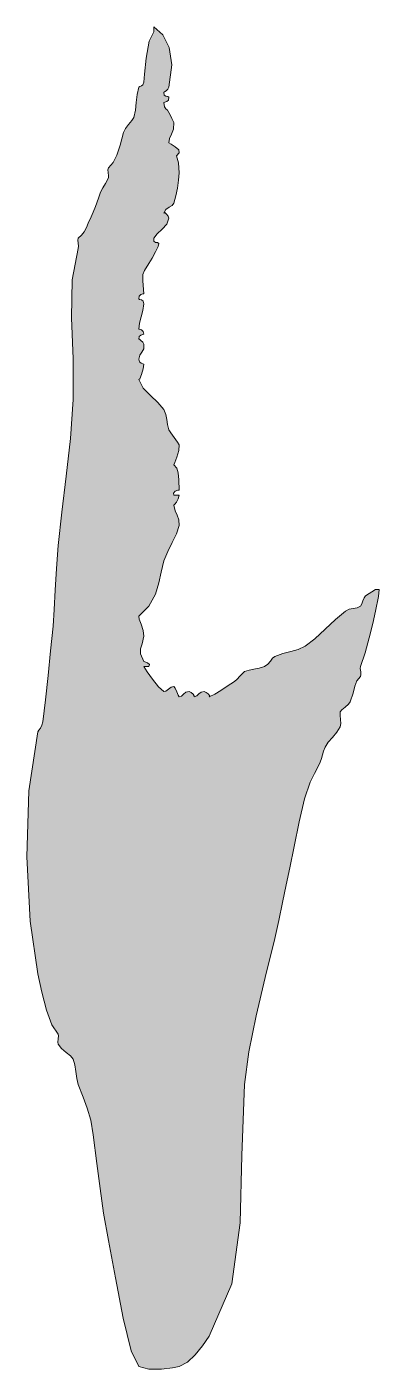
# Model space of a CAD drawing. Header units: inches. Extents: x -600 to 863, y -502 to 873.
# Drawn here: x 7.52 to 14.93, y 214.78 to 243 of the extents above; entities that cross this region are included whole.
import ezdxf

# ---------------------------------------------------------------- set-up
doc = ezdxf.new("R2010")
doc.units = ezdxf.units.IN
doc.header["$MEASUREMENT"] = 0
doc.layers.add('Layer 1', color=7, linetype='Continuous')

msp = doc.modelspace()

# ---------------------------------------------------------------- hatches: boundary and pattern name
at = {"layer": 'Layer 1', "true_color": 0xffffff}
msp.add_hatch(color=7, dxfattribs=at).paths.add_polyline_path([(10.192, 242.896), (10.193, 242.912), (10.194, 242.948), (10.193, 242.984), (10.192, 243.001), (10.378, 242.831), (10.516, 242.565), (10.571, 242.2), (10.51, 241.73), (10.487, 241.688), (10.451, 241.653), (10.418, 241.632), (10.404, 241.625), (10.412, 241.562), (10.447, 241.542), (10.487, 241.537), (10.51, 241.52), (10.502, 241.46), (10.464, 241.432), (10.423, 241.421), (10.404, 241.413), (10.419, 241.318), (10.444, 241.276), (10.476, 241.249), (10.51, 241.201), (10.533, 241.151), (10.57, 241.072), (10.603, 241.004), (10.616, 240.989), (10.609, 240.85), (10.565, 240.743), (10.52, 240.654), (10.51, 240.566), (10.554, 240.537), (10.643, 240.481), (10.719, 240.415), (10.722, 240.354), (10.67, 240.289), (10.68, 240.24), (10.711, 240.143), (10.722, 239.931), (10.709, 239.777), (10.687, 239.613), (10.655, 239.448), (10.616, 239.296), (10.576, 239.248), (10.511, 239.209), (10.445, 239.161), (10.404, 239.084), (10.426, 239.097), (10.461, 239.065), (10.495, 239.018), (10.51, 238.978), (10.466, 238.853), (10.367, 238.746), (10.26, 238.649), (10.192, 238.555), (10.19, 238.492), (10.227, 238.47), (10.272, 238.464), (10.298, 238.448), (10.28, 238.381), (10.226, 238.268), (10.154, 238.139), (10.086, 238.025), (9.993, 237.88), (9.959, 237.793), (9.962, 237.663), (9.98, 237.39), (9.961, 237.389), (9.921, 237.371), (9.884, 237.336), (9.875, 237.284), (9.894, 237.271), (9.93, 237.259), (9.965, 237.232), (9.98, 237.178), (9.962, 237.039), (9.926, 236.902), (9.891, 236.771), (9.875, 236.648), (9.894, 236.646), (9.934, 236.629), (9.971, 236.596), (9.98, 236.543), (9.959, 236.53), (9.92, 236.52), (9.884, 236.494), (9.875, 236.437), (9.888, 236.436), (9.922, 236.408), (9.959, 236.369), (9.98, 236.331), (9.981, 236.229), (9.943, 236.159), (9.897, 236.096), (9.875, 236.014), (9.891, 235.958), (9.927, 235.93), (9.963, 235.916), (9.98, 235.907), (9.968, 235.809), (9.935, 235.691), (9.898, 235.604), (9.875, 235.59), (9.971, 235.408), (10.12, 235.253), (10.278, 235.107), (10.404, 234.954), (10.446, 234.852), (10.463, 234.749), (10.478, 234.644), (10.51, 234.531), (10.551, 234.463), (10.621, 234.366), (10.688, 234.272), (10.722, 234.213), (10.716, 234.094), (10.677, 233.956), (10.633, 233.841), (10.616, 233.79), (10.674, 233.723), (10.707, 233.623), (10.721, 233.475), (10.722, 233.261), (10.696, 233.263), (10.644, 233.237), (10.604, 233.197), (10.616, 233.154), (10.635, 233.153), (10.671, 233.154), (10.706, 233.155), (10.722, 233.154), (10.705, 233.076), (10.668, 233.01), (10.632, 232.963), (10.616, 232.942), (10.641, 232.828), (10.685, 232.734), (10.72, 232.639), (10.722, 232.52), (10.667, 232.342), (10.58, 232.159), (10.484, 231.972), (10.404, 231.778), (10.343, 231.54), (10.297, 231.311), (10.226, 231.077), (10.086, 230.825), (10.044, 230.778), (9.972, 230.708), (9.905, 230.643), (9.875, 230.613), (9.887, 230.55), (9.927, 230.441), (9.967, 230.313), (9.98, 230.189), (9.949, 230.027), (9.912, 229.925), (9.91, 229.822), (9.98, 229.66), (10.006, 229.654), (10.061, 229.633), (10.102, 229.598), (10.086, 229.555), (10.068, 229.553), (10.032, 229.552), (9.997, 229.553), (9.98, 229.555), (10.049, 229.445), (10.161, 229.285), (10.289, 229.128), (10.404, 229.025), (10.446, 229.033), (10.498, 229.076), (10.555, 229.12), (10.616, 229.131), (10.643, 229.095), (10.675, 229.022), (10.704, 228.951), (10.722, 228.919), (10.774, 228.933), (10.819, 228.973), (10.868, 229.012), (10.933, 229.025), (10.979, 229.006), (11.016, 228.97), (11.039, 228.936), (11.039, 228.919), (11.094, 228.938), (11.137, 228.979), (11.185, 229.015), (11.251, 229.025), (11.291, 229.009), (11.337, 228.976), (11.368, 228.94), (11.357, 228.919), (11.472, 228.969), (11.598, 229.048), (11.736, 229.143), (11.886, 229.237), (11.946, 229.286), (12.001, 229.35), (12.052, 229.409), (12.098, 229.448), (12.192, 229.48), (12.293, 229.498), (12.403, 229.517), (12.521, 229.555), (12.588, 229.602), (12.641, 229.665), (12.687, 229.727), (12.733, 229.767), (12.905, 229.828), (13.07, 229.869), (13.225, 229.912), (13.369, 229.979), (13.577, 230.135), (13.795, 230.336), (14.012, 230.543), (14.216, 230.719), (14.294, 230.756), (14.379, 230.771), (14.462, 230.786), (14.533, 230.825), (14.562, 230.871), (14.585, 230.934), (14.609, 230.996), (14.639, 231.037), (14.847, 231.175), (14.926, 231.176), (14.915, 231.027), (14.851, 230.719), (14.795, 230.461), (14.719, 230.157), (14.63, 229.843), (14.533, 229.555), (14.531, 229.51), (14.539, 229.443), (14.543, 229.381), (14.533, 229.343), (14.458, 229.25), (14.416, 229.137), (14.38, 228.993), (14.321, 228.813), (14.281, 228.764), (14.212, 228.702), (14.145, 228.644), (14.11, 228.602), (14.104, 228.525), (14.114, 228.441), (14.122, 228.358), (14.11, 228.284), (14.04, 228.17), (13.947, 228.063), (13.857, 227.961), (13.792, 227.86), (13.757, 227.772), (13.734, 227.696), (13.713, 227.623), (13.686, 227.543), (13.634, 227.425), (13.571, 227.301), (13.512, 227.191), (13.475, 227.119), (13.359, 226.772), (13.247, 226.288), (13.142, 225.77), (13.051, 225.319), (12.975, 224.961), (12.898, 224.589), (12.819, 224.211), (12.733, 223.837), (12.532, 223.013), (12.341, 222.211), (12.188, 221.455), (12.098, 220.767), (12.044, 219.277), (12.008, 217.861), (11.832, 216.575), (11.357, 215.473), (11.217, 215.273), (11.063, 215.083), (10.897, 214.928), (10.722, 214.837), (10.587, 214.811), (10.35, 214.783), (10.086, 214.782), (9.875, 214.837), (9.719, 215.168), (9.55, 215.857), (9.384, 216.699), (9.239, 217.484), (9.138, 218.064), (9.062, 218.583), (8.995, 219.107), (8.921, 219.708), (8.867, 220.02), (8.795, 220.269), (8.707, 220.502), (8.604, 220.767), (8.573, 220.893), (8.554, 221.037), (8.533, 221.18), (8.498, 221.296), (8.44, 221.366), (8.351, 221.44), (8.255, 221.522), (8.18, 221.613), (8.175, 221.659), (8.184, 221.724), (8.191, 221.786), (8.18, 221.825), (8.047, 222.021), (7.936, 222.332), (7.841, 222.708), (7.757, 223.096), (7.596, 224.2), (7.524, 225.551), (7.569, 226.943), (7.757, 228.178), (7.776, 228.215), (7.809, 228.26), (7.842, 228.317), (7.863, 228.39), (7.916, 228.856), (7.969, 229.363), (8.022, 229.886), (8.074, 230.401), (8.101, 230.752), (8.121, 231.16), (8.144, 231.612), (8.18, 232.096), (8.259, 232.801), (8.353, 233.555), (8.439, 234.348), (8.498, 235.166), (8.496, 236.02), (8.464, 236.886), (8.476, 237.686), (8.604, 238.343), (8.606, 238.389), (8.599, 238.454), (8.594, 238.517), (8.604, 238.555), (8.671, 238.619), (8.728, 238.695), (8.776, 238.78), (8.815, 238.872), (8.873, 239.007), (8.921, 239.107), (8.97, 239.223), (9.027, 239.401), (9.072, 239.527), (9.122, 239.62), (9.178, 239.71), (9.239, 239.825), (9.242, 239.87), (9.234, 239.936), (9.229, 239.998), (9.239, 240.037), (9.339, 240.149), (9.418, 240.305), (9.486, 240.511), (9.557, 240.778), (9.598, 240.865), (9.663, 240.951), (9.728, 241.03), (9.769, 241.096), (9.804, 241.247), (9.822, 241.413), (9.84, 241.579), (9.875, 241.73), (9.896, 241.749), (9.93, 241.759), (9.963, 241.781), (9.98, 241.837), (9.993, 242.004), (10.031, 242.346), (10.096, 242.698)])

# ---------------------------------------------------------------- linework, layer by layer
at = {"layer": 'Layer 1', "lineweight": 0}
msp.add_lwpolyline([(10.192, 242.896), (10.193, 242.912), (10.194, 242.948), (10.193, 242.984), (10.192, 243.001), (10.378, 242.831), (10.516, 242.565), (10.571, 242.2), (10.51, 241.73), (10.487, 241.688), (10.451, 241.653), (10.418, 241.632), (10.404, 241.625), (10.412, 241.562), (10.447, 241.542), (10.487, 241.537), (10.51, 241.52), (10.502, 241.46), (10.464, 241.432), (10.423, 241.421), (10.404, 241.413), (10.419, 241.318), (10.444, 241.276), (10.476, 241.249), (10.51, 241.201), (10.533, 241.151), (10.57, 241.072), (10.603, 241.004), (10.616, 240.989), (10.609, 240.85), (10.565, 240.743), (10.52, 240.654), (10.51, 240.566), (10.554, 240.537), (10.643, 240.481), (10.719, 240.415), (10.722, 240.354), (10.67, 240.289), (10.68, 240.24), (10.711, 240.143), (10.722, 239.931), (10.709, 239.777), (10.687, 239.613), (10.655, 239.448), (10.616, 239.296), (10.576, 239.248), (10.511, 239.209), (10.445, 239.161), (10.404, 239.084), (10.426, 239.097), (10.461, 239.065), (10.495, 239.018), (10.51, 238.978), (10.466, 238.853), (10.367, 238.746), (10.26, 238.649), (10.192, 238.555), (10.19, 238.492), (10.227, 238.47), (10.272, 238.464), (10.298, 238.448), (10.28, 238.381), (10.226, 238.268), (10.154, 238.139), (10.086, 238.025), (9.993, 237.88), (9.959, 237.793), (9.962, 237.663), (9.98, 237.39), (9.961, 237.389), (9.921, 237.371), (9.884, 237.336), (9.875, 237.284), (9.894, 237.271), (9.93, 237.259), (9.965, 237.232), (9.98, 237.178), (9.962, 237.039), (9.926, 236.902), (9.891, 236.771), (9.875, 236.648), (9.894, 236.646), (9.934, 236.629), (9.971, 236.596), (9.98, 236.543), (9.959, 236.53), (9.92, 236.52), (9.884, 236.494), (9.875, 236.437), (9.888, 236.436), (9.922, 236.408), (9.959, 236.369), (9.98, 236.331), (9.981, 236.229), (9.943, 236.159), (9.897, 236.096), (9.875, 236.014), (9.891, 235.958), (9.927, 235.93), (9.963, 235.916), (9.98, 235.907), (9.968, 235.809), (9.935, 235.691), (9.898, 235.604), (9.875, 235.59), (9.971, 235.408), (10.12, 235.253), (10.278, 235.107), (10.404, 234.954), (10.446, 234.852), (10.463, 234.749), (10.478, 234.644), (10.51, 234.531), (10.551, 234.463), (10.621, 234.366), (10.688, 234.272), (10.722, 234.213), (10.716, 234.094), (10.677, 233.956), (10.633, 233.841), (10.616, 233.79), (10.674, 233.723), (10.707, 233.623), (10.721, 233.475), (10.722, 233.261), (10.696, 233.263), (10.644, 233.237), (10.604, 233.197), (10.616, 233.154), (10.635, 233.153), (10.671, 233.154), (10.706, 233.155), (10.722, 233.154), (10.705, 233.076), (10.668, 233.01), (10.632, 232.963), (10.616, 232.942), (10.641, 232.828), (10.685, 232.734), (10.72, 232.639), (10.722, 232.52), (10.667, 232.342), (10.58, 232.159), (10.484, 231.972), (10.404, 231.778), (10.343, 231.54), (10.297, 231.311), (10.226, 231.077), (10.086, 230.825), (10.044, 230.778), (9.972, 230.708), (9.905, 230.643), (9.875, 230.613), (9.887, 230.55), (9.927, 230.441), (9.967, 230.313), (9.98, 230.189), (9.949, 230.027), (9.912, 229.925), (9.91, 229.822), (9.98, 229.66), (10.006, 229.654), (10.061, 229.633), (10.102, 229.598), (10.086, 229.555), (10.068, 229.553), (10.032, 229.552), (9.997, 229.553), (9.98, 229.555), (10.049, 229.445), (10.161, 229.285), (10.289, 229.128), (10.404, 229.025), (10.446, 229.033), (10.498, 229.076), (10.555, 229.12), (10.616, 229.131), (10.643, 229.095), (10.675, 229.022), (10.704, 228.951), (10.722, 228.919), (10.774, 228.933), (10.819, 228.973), (10.868, 229.012), (10.933, 229.025), (10.979, 229.006), (11.016, 228.97), (11.039, 228.936), (11.039, 228.919), (11.094, 228.938), (11.137, 228.979), (11.185, 229.015), (11.251, 229.025), (11.291, 229.009), (11.337, 228.976), (11.368, 228.94), (11.357, 228.919), (11.472, 228.969), (11.598, 229.048), (11.736, 229.143), (11.886, 229.237), (11.946, 229.286), (12.001, 229.35), (12.052, 229.409), (12.098, 229.448), (12.192, 229.48), (12.293, 229.498), (12.403, 229.517), (12.521, 229.555), (12.588, 229.602), (12.641, 229.665), (12.687, 229.727), (12.733, 229.767), (12.905, 229.828), (13.07, 229.869), (13.225, 229.912), (13.369, 229.979), (13.577, 230.135), (13.795, 230.336), (14.012, 230.543), (14.216, 230.719), (14.294, 230.756), (14.379, 230.771), (14.462, 230.786), (14.533, 230.825), (14.562, 230.871), (14.585, 230.934), (14.609, 230.996), (14.639, 231.037), (14.847, 231.175), (14.926, 231.176), (14.915, 231.027), (14.851, 230.719), (14.795, 230.461), (14.719, 230.157), (14.63, 229.843), (14.533, 229.555), (14.531, 229.51), (14.539, 229.443), (14.543, 229.381), (14.533, 229.343), (14.458, 229.25), (14.416, 229.137), (14.38, 228.993), (14.321, 228.813), (14.281, 228.764), (14.212, 228.702), (14.145, 228.644), (14.11, 228.602), (14.104, 228.525), (14.114, 228.441), (14.122, 228.358), (14.11, 228.284), (14.04, 228.17), (13.947, 228.063), (13.857, 227.961), (13.792, 227.86), (13.757, 227.772), (13.734, 227.696), (13.713, 227.623), (13.686, 227.543), (13.634, 227.425), (13.571, 227.301), (13.512, 227.191), (13.475, 227.119), (13.359, 226.772), (13.247, 226.288), (13.142, 225.77), (13.051, 225.319), (12.975, 224.961), (12.898, 224.589), (12.819, 224.211), (12.733, 223.837), (12.532, 223.013), (12.341, 222.211), (12.188, 221.455), (12.098, 220.767), (12.044, 219.277), (12.008, 217.861), (11.832, 216.575), (11.357, 215.473), (11.217, 215.273), (11.063, 215.083), (10.897, 214.928), (10.722, 214.837), (10.587, 214.811), (10.35, 214.783), (10.086, 214.782), (9.875, 214.837), (9.719, 215.168), (9.55, 215.857), (9.384, 216.699), (9.239, 217.484), (9.138, 218.064), (9.062, 218.583), (8.995, 219.107), (8.921, 219.708), (8.867, 220.02), (8.795, 220.269), (8.707, 220.502), (8.604, 220.767), (8.573, 220.893), (8.554, 221.037), (8.533, 221.18), (8.498, 221.296), (8.44, 221.366), (8.351, 221.44), (8.255, 221.522), (8.18, 221.613), (8.175, 221.659), (8.184, 221.724), (8.191, 221.786), (8.18, 221.825), (8.047, 222.021), (7.936, 222.332), (7.841, 222.708), (7.757, 223.096), (7.596, 224.2), (7.524, 225.551), (7.569, 226.943), (7.757, 228.178), (7.776, 228.215), (7.809, 228.26), (7.842, 228.317), (7.863, 228.39), (7.916, 228.856), (7.969, 229.363), (8.022, 229.886), (8.074, 230.401), (8.101, 230.752), (8.121, 231.16), (8.144, 231.612), (8.18, 232.096), (8.259, 232.801), (8.353, 233.555), (8.439, 234.348), (8.498, 235.166), (8.496, 236.02), (8.464, 236.886), (8.476, 237.686), (8.604, 238.343), (8.606, 238.389), (8.599, 238.454), (8.594, 238.517), (8.604, 238.555), (8.671, 238.619), (8.728, 238.695), (8.776, 238.78), (8.815, 238.872), (8.873, 239.007), (8.921, 239.107), (8.97, 239.223), (9.027, 239.401), (9.072, 239.527), (9.122, 239.62), (9.178, 239.71), (9.239, 239.825), (9.242, 239.87), (9.234, 239.936), (9.229, 239.998), (9.239, 240.037), (9.339, 240.149), (9.418, 240.305), (9.486, 240.511), (9.557, 240.778), (9.598, 240.865), (9.663, 240.951), (9.728, 241.03), (9.769, 241.096), (9.804, 241.247), (9.822, 241.413), (9.84, 241.579), (9.875, 241.73), (9.896, 241.749), (9.93, 241.759), (9.963, 241.781), (9.98, 241.837), (9.993, 242.004), (10.031, 242.346), (10.096, 242.698), (10.192, 242.896), (10.192, 242.896)], dxfattribs=at)

doc.saveas('drawing.dxf')
